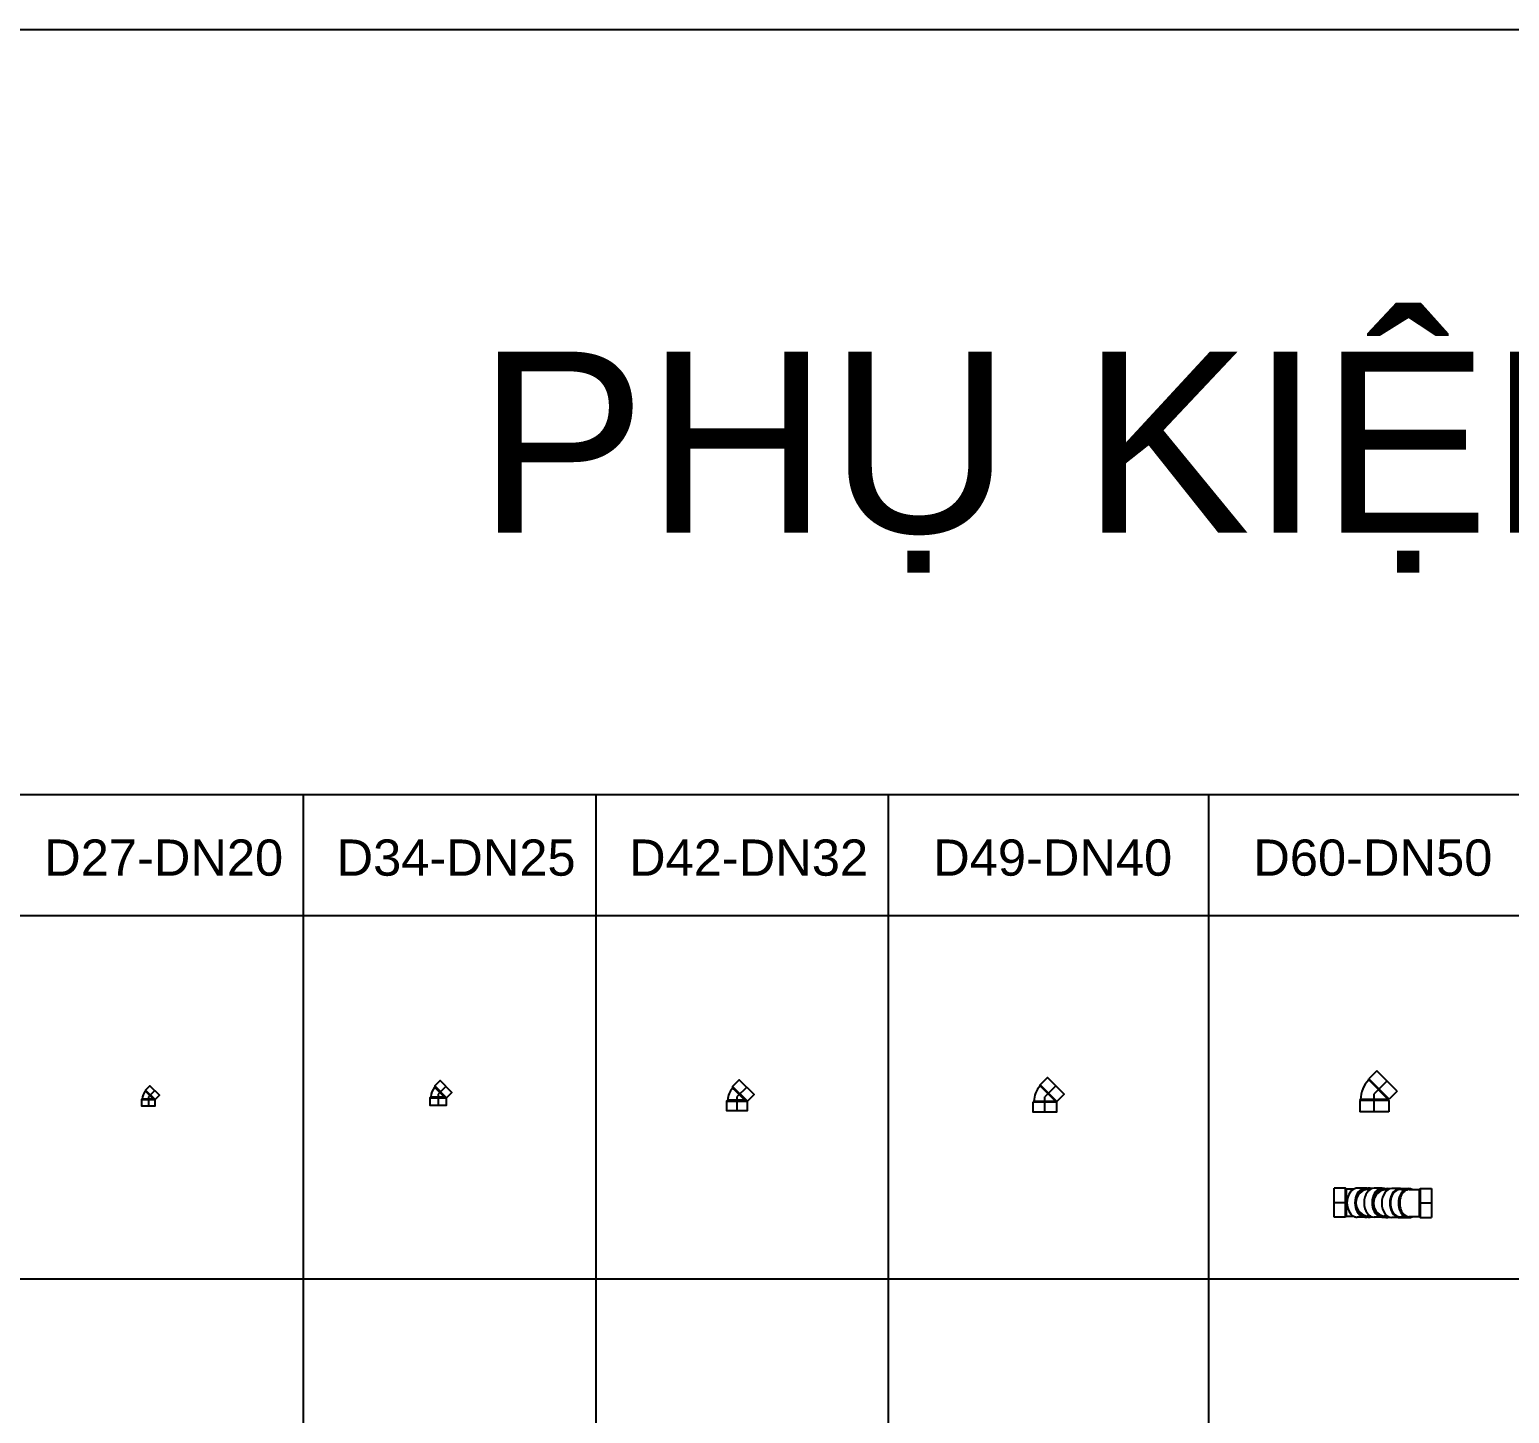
# Model space of a CAD drawing. Header units: millimetres. Extents: x 1218 to 72853, y -34712 to 16286.
# Drawn here: x 4191 to 7459, y 13229 to 16286 of the extents above; entities that cross this region are included whole.
import ezdxf
from ezdxf.enums import TextEntityAlignment as Align

# ---------------------------------------------------------------- set-up
doc = ezdxf.new("R2010")
doc.units = ezdxf.units.MM
doc.linetypes.add('CENTER', pattern=[50.8, 31.75, -6.35, 6.35, -6.35])
doc.styles.get("Standard").update_dxf_attribs({"font": 'arial.ttf'})

# ---------------------------------------------------------------- blocks, each defined once
blk = doc.blocks.new('CO45-D60 uPVC')
for p, q in [((5.7, 50.9), (-12, 33.2)), ((50.9, 5.7), (5.7, 50.9)), ((50.9, 5.7), (33.2, -12)), ((-30, -13), (-32, -15)), ((-32, -15), (-32, -40)), ((32, -15), (32, -40)), ((32, -40), (-32, -40))]:
    blk.add_line(p, q)
at = {"color": 8}
for p, q in [((-12, 30.4), (-12, 33.2)), ((33.2, -12), (-12, 33.2)), ((30.4, -12), (-12, 30.4)), ((28.3, 28.3), (0, 0)), ((0, -40), (0, 0)), ((32, -15), (-32, -15)), ((30, -13), (-30, -13)), ((30, -13), (32, -15)), ((30.4, -12), (33.2, -12))]:
    blk.add_line(p, q, dxfattribs=at)
blk.add_arc((31.4, -13), 61.4, 135, 180)
blk.add_arc((31.4, -13), 1.38, 135, 180, dxfattribs=at)
at = {"flags": 1}
for p in [(10.6, 10.6), (0, -15)]:
    blk.add_attdef('AMC', p, '', height=0.5, dxfattribs=at)
blk = doc.blocks.new('CO45-D49 uPVC')
at = {"color": 8}
for p, q in [((-9.9, 26.9), (26.9, -9.9)), ((24, -9.9), (-9.9, 24)), ((24, 24), (0, 0)), ((0, -34), (0, 0)), ((26, -12), (-26, -12)), ((24, -10), (-24, -10))]:
    blk.add_line(p, q, dxfattribs=at)
for points in [[(-9.9, 24), (-9.9, 26.9), (5.7, 42.4), (42.4, 5.7), (26.9, -9.9), (24, -9.9)], [(24, -10), (26, -12), (26, -34), (-26, -34), (-26, -12), (-24, -10)]]:
    blk.add_lwpolyline(points)
for radius in [48.1, 0.142]:
    blk.add_arc((24.1, -10), radius, 135, 180)
at = {"flags": 1}
for p in [(8.5, 8.5), (0, -12)]:
    blk.add_attdef('AMC', p, '', height=0.5, dxfattribs=at)
blk = doc.blocks.new('CO45-D42 uPVC')
at = {"color": 8}
for p, q in [((-9.5, 23), (23, -9.5)), ((-6.5, 16.3), (16.8, -6.9)), ((-23, -9.5), (23, -9.5)), ((-18.3, -6.9), (16.8, -6.9))]:
    blk.add_line(p, q, dxfattribs=at)
blk.add_lwpolyline([(-20.4, -6.9), (-23, -9.5), (-23, -30.4), (23, -30.4), (23, -9.5), (37.7, 5.2), (5.2, 37.7), (-9.5, 23), (-9.5, 19.3)])
at = {"color": 8, "linetype": 'CENTER'}
blk.add_lwpolyline([(21.5, 21.5), (0, 0), (0, -30.4)], dxfattribs=at)
blk.add_arc((22.2, -9.1), 42.7, 138.1347, 177.1168)
at = {"color": 8}
for points, knots in [([(-9.6, 19.4), (-9.6, 19.4), (-9.6, 19.4), (-9.5, 19.3), (-9.4, 19.2), (-9.2, 19.1), (-9.1, 18.9), (-8.9, 18.7), (-8.7, 18.5), (-8.4, 18.2), (-8.2, 18), (-7.7, 17.6), (-7.5, 17.3), (-7, 16.8), (-6.8, 16.6), (-6.5, 16.3)], [119.606602, 119.606602, 119.606602, 119.606602, 121.456409, 121.456409, 123.306217, 123.306217, 125.156024, 125.156024, 127.005832, 127.005832, 128.857042, 128.857042, 130.708253, 130.708253, 132.276698, 132.276698, 132.276698, 132.276698]), ([(-18.3, -6.9), (-18.5, -6.9), (-18.8, -6.9), (-19.2, -6.9), (-19.4, -6.9), (-19.8, -6.9), (-20, -6.9), (-20.2, -6.9), (-20.3, -6.9), (-20.4, -6.9), (-20.5, -6.9), (-20.5, -6.9)], [110.485651, 110.485651, 110.485651, 110.485651, 111.980659, 111.980659, 113.830682, 113.830682, 115.680705, 115.680705, 117.530728, 117.530728, 119.38075, 119.38075, 119.38075, 119.38075]), ([(16.8, -6.9), (17.1, -7.1), (17.5, -7.2), (18.4, -7.6), (18.9, -7.8), (19.8, -8.2), (20.3, -8.4), (21, -8.7), (21.3, -8.8), (21.9, -9.1), (22.2, -9.2), (22.6, -9.4), (22.7, -9.4), (23, -9.5), (23, -9.5), (23, -9.5)], [2.849445, 2.849445, 2.849445, 2.849445, 4.160717, 4.160717, 6.241076, 6.241076, 8.321435, 8.321435, 10.281148, 10.281148, 12.240862, 12.240862, 14.200576, 14.200576, 16.16029, 16.16029, 16.16029, 16.16029])]:
    blk.add_open_spline(points, degree=3, knots=knots, dxfattribs=at)
at = {"flags": 1}
for p in [(6.7, 6.7), (0, -9.5)]:
    blk.add_attdef('AMC', p, '', height=0.5, dxfattribs=at)
blk = doc.blocks.new('CO45-D34 uPVC')
at = {"color": 8}
for p, q in [((-7.6, 18.4), (18.4, -7.6)), ((-5.2, 13.1), (13.4, -5.6)), ((-18.4, -7.6), (18.4, -7.6)), ((-14.6, -5.6), (13.4, -5.6))]:
    blk.add_line(p, q, dxfattribs=at)
blk.add_lwpolyline([(-16.3, -5.6), (-18.4, -7.6), (-18.4, -24.3), (18.4, -24.3), (18.4, -7.6), (30.2, 4.2), (4.2, 30.2), (-7.6, 18.4), (-7.6, 15.5)])
at = {"color": 8, "linetype": 'CENTER'}
blk.add_lwpolyline([(17.2, 17.2), (0, 0), (0, -24.3)], dxfattribs=at)
blk.add_arc((17.8, -7.3), 34.2, 138.1347, 177.1168)
at = {"color": 8}
for points, knots in [([(-7.7, 15.5), (-7.7, 15.5), (-7.7, 15.5), (-7.6, 15.5), (-7.5, 15.4), (-7.4, 15.3), (-7.3, 15.2), (-7.1, 14.9), (-7, 14.8), (-6.7, 14.5), (-6.5, 14.4), (-6.2, 14), (-6, 13.8), (-5.6, 13.5), (-5.4, 13.3), (-5.2, 13.1)], [119.606602, 119.606602, 119.606602, 119.606602, 121.456409, 121.456409, 123.306217, 123.306217, 125.156024, 125.156024, 127.005832, 127.005832, 128.857042, 128.857042, 130.708253, 130.708253, 132.276698, 132.276698, 132.276698, 132.276698]), ([(-14.6, -5.6), (-14.8, -5.6), (-15, -5.6), (-15.3, -5.6), (-15.5, -5.6), (-15.8, -5.6), (-16, -5.6), (-16.2, -5.6), (-16.2, -5.6), (-16.3, -5.6), (-16.4, -5.6), (-16.4, -5.6)], [110.485651, 110.485651, 110.485651, 110.485651, 111.980659, 111.980659, 113.830682, 113.830682, 115.680705, 115.680705, 117.530728, 117.530728, 119.38075, 119.38075, 119.38075, 119.38075]), ([(13.4, -5.6), (13.7, -5.7), (14, -5.8), (14.7, -6.1), (15.1, -6.3), (15.9, -6.6), (16.2, -6.7), (16.8, -7), (17.1, -7.1), (17.5, -7.3), (17.7, -7.3), (18.1, -7.5), (18.2, -7.5), (18.4, -7.6), (18.4, -7.6), (18.4, -7.6)], [2.849445, 2.849445, 2.849445, 2.849445, 4.160717, 4.160717, 6.241076, 6.241076, 8.321435, 8.321435, 10.281148, 10.281148, 12.240862, 12.240862, 14.200576, 14.200576, 16.16029, 16.16029, 16.16029, 16.16029])]:
    blk.add_open_spline(points, degree=3, knots=knots, dxfattribs=at)
at = {"flags": 1}
for p in [(5.4, 5.4), (0, -7.6)]:
    blk.add_attdef('AMC', p, '', height=0.5, dxfattribs=at)
blk = doc.blocks.new('CO45-D27 uPVC')
at = {"color": 8}
for p, q in [((-6.2, 15), (15, -6.2)), ((-4.2, 10.7), (10.9, -4.5)), ((-15, -6.2), (15, -6.2)), ((-11.9, -4.5), (10.9, -4.5))]:
    blk.add_line(p, q, dxfattribs=at)
blk.add_lwpolyline([(-13.3, -4.5), (-15, -6.2), (-15, -19.8), (15, -19.8), (15, -6.2), (24.6, 3.4), (3.4, 24.6), (-6.2, 15), (-6.2, 12.6)])
at = {"color": 8, "linetype": 'CENTER'}
blk.add_lwpolyline([(14, 14), (0, 0), (0, -19.8)], dxfattribs=at)
blk.add_arc((14.5, -5.9), 27.9, 138.1347, 177.1168)
at = {"color": 8}
for points, knots in [([(-6.3, 12.7), (-6.3, 12.7), (-6.3, 12.7), (-6.2, 12.6), (-6.2, 12.6), (-6, 12.4), (-6, 12.4), (-5.8, 12.2), (-5.7, 12.1), (-5.5, 11.9), (-5.3, 11.7), (-5, 11.4), (-4.9, 11.3), (-4.6, 11), (-4.4, 10.8), (-4.2, 10.7)], [119.606602, 119.606602, 119.606602, 119.606602, 121.456409, 121.456409, 123.306217, 123.306217, 125.156024, 125.156024, 127.005832, 127.005832, 128.857042, 128.857042, 130.708253, 130.708253, 132.276698, 132.276698, 132.276698, 132.276698]), ([(-11.9, -4.5), (-12.1, -4.5), (-12.2, -4.5), (-12.5, -4.5), (-12.7, -4.5), (-12.9, -4.5), (-13, -4.5), (-13.2, -4.5), (-13.2, -4.5), (-13.3, -4.5), (-13.3, -4.5), (-13.3, -4.5)], [110.485651, 110.485651, 110.485651, 110.485651, 111.980659, 111.980659, 113.830682, 113.830682, 115.680705, 115.680705, 117.530728, 117.530728, 119.38075, 119.38075, 119.38075, 119.38075]), ([(10.9, -4.5), (11.2, -4.6), (11.4, -4.7), (12, -5), (12.3, -5.1), (12.9, -5.4), (13.2, -5.5), (13.7, -5.7), (13.9, -5.8), (14.3, -5.9), (14.5, -6), (14.7, -6.1), (14.8, -6.1), (15, -6.2), (15, -6.2), (15, -6.2)], [2.849445, 2.849445, 2.849445, 2.849445, 4.160717, 4.160717, 6.241076, 6.241076, 8.321435, 8.321435, 10.281148, 10.281148, 12.240862, 12.240862, 14.200576, 14.200576, 16.16029, 16.16029, 16.16029, 16.16029])]:
    blk.add_open_spline(points, degree=3, knots=knots, dxfattribs=at)
at = {"flags": 1}
for p in [(4.4, 4.4), (0, -6.2)]:
    blk.add_attdef('AMC', p, '', height=0.5, dxfattribs=at)
blk = doc.blocks.new('GIAT CAP 2 CO45-D60 uPVC')
for p, q in [((-82.4, 32), (-107.4, 32)), ((-107.4, -32), (-107.4, 32)), ((-80.4, 30), (-82.4, 32)), ((-64.7, 30), (-80.4, 30)), ((-39.1, 32), (-56.8, 32)), ((-1.5, 32), (-19.1, 32)), ((37.7, 31.1), (20, 31.1)), ((39.1, 31.1), (56.8, 31.1)), ((58.2, 29.1), (80.4, 29.1)), ((80.4, 29.1), (82.4, 31.1)), ((82.4, 31.1), (107.4, 31.1)), ((107.4, 31.1), (107.4, -32.9)), ((-82.4, -32), (-107.4, -32)), ((-80.4, -30), (-82.4, -32)), ((-80.4, -30), (-64.7, -30)), ((-39.1, -32), (-56.8, -32)), ((-1.5, -32), (-19.1, -32)), ((80.4, -30.9), (58.2, -30.9)), ((80.4, -30.9), (82.4, -32.9)), ((37.7, -32.9), (20, -32.9)), ((39.1, -32.9), (56.8, -32.9)), ((82.4, -32.9), (107.4, -32.9))]:
    blk.add_line(p, q)
at = {"color": 8}
for p, q in [((-82.4, 0), (-107.4, 0)), ((-82.4, 0), (-82.4, 32)), ((-82.4, -32), (-82.4, 0)), ((-80.4, 0), (-80.4, 30)), ((-80.4, -30), (-80.4, 0)), ((-29.7, 30), (-27, 30)), ((9.4, 29.1), (12.2, 29.1)), ((80.4, 29.1), (80.4, -30.9)), ((82.4, 31.1), (82.4, -32.9)), ((82.4, 0), (107.4, 0)), ((-27, -30), (-29.7, -30)), ((12.2, -30.9), (9.4, -30.9))]:
    blk.add_line(p, q, dxfattribs=at)
for centre in [(-29.7, 0), (9.4, -0.9)]:
    blk.add_arc(centre, 32, 78.8042, 281.1958)
for centre in [(-29.7, 0), (9.4, -0.9)]:
    blk.add_arc(centre, 30, 90, 270, dxfattribs=at)
for centre, major_axis, start_param, end_param in [((-39.1, 0), (0, 32), 5.825936, 9.882027), ((-39.1, 0), (0, -30), 2.732508, 6.69227), ((-1.5, 0), (0, -32), 2.618011, 6.749881), ((-1.5, 0), (0, 30), 5.800401, 9.850675), ((37.7, -0.9), (0, -32), 2.594817, 6.829961), ((-56.8, 0), (0, 32), 0, 0.355421), ((-19.1, 0), (0, -32), 3.141593, 6.283185), ((20, -0.9), (0, -32), 3.141593, 6.283185), ((37.7, -0.9), (0, 30), 5.778727, 9.929236), ((39.1, -0.9), (0, 32), 0, 3.141593), ((58.2, -0.9), (0, 30), 0, 3.141593), ((-56.8, 0), (0, 32), 2.786171, 3.141593)]:
    blk.add_ellipse(centre, major_axis=major_axis, ratio=0.707107, start_param=start_param, end_param=end_param)
for centre, start_param, end_param in [((56.8, -0.9), 5.927764, 9.780199), ((-56.8, 0), 0.355421, 1.570796), ((-56.8, 0), 1.570796, 2.786171)]:
    blk.add_ellipse(centre, major_axis=(0, 32), ratio=0.707107, start_param=start_param, end_param=end_param, dxfattribs=at)
at = {"flags": 1}
for p in [(-82.4, 0), (82.4, 0)]:
    blk.add_attdef('AMC', p, '', height=0.5, dxfattribs=at)

msp = doc.modelspace()

# ---------------------------------------------------------------- linework, layer by layer
for p, q in [((2141.9, 14596.4), (12983.4, 14596.4)), ((4795.1, 14596.4), (4795.1, 4170.5)), ((5441.1, 14596.4), (5441.1, 4170.5)), ((6087, 14596.4), (6087, 4170.5)), ((6794.1, 14596.4), (6794.1, 4170.5)), ((2141.9, 14328.5), (12983.4, 14328.5)), ((2141.9, 13526.6), (12983.4, 13526.6))]:
    msp.add_line(p, q)
msp.add_lwpolyline([(1218, 16285.6), (25232.7, 16285.6), (25232.7, -2725.9), (1218, -2725.9)], close=True)

# ---------------------------------------------------------------- block references
for name, p in [('CO45-D34 uPVC', (5092.9, 13933.8)), ('CO45-D42 uPVC', (5752.9, 13928.2)), ('CO45-D49 uPVC', (6432.9, 13928.2)), ('CO45-D60 uPVC', (7160.5, 13935.1)), ('CO45-D27 uPVC', (4452.9, 13928.2)), ('GIAT CAP 2 CO45-D60 uPVC', (7179.7, 13694.4))]:
    msp.add_blockref(name, p)

# ---------------------------------------------------------------- texts
at = {"color": 1}
msp.add_text('PHỤ KIỆN uPVC (Hệ INCH)', height=400, dxfattribs=at).set_placement((5179.3, 15174.2))
at = {"color": 2, "ltscale": 500}
for s, p in [('D27-DN20', (4486.7, 14456.7)), ('D34-DN25', (5132.6, 14456.7)), ('D42-DN32', (5778.6, 14456.7)), ('D49-DN40', (6450.3, 14456.7)), ('D60-DN50', (7157.4, 14456.7))]:
    msp.add_text(s, height=80, rotation=360, dxfattribs=at).set_placement(p, align=Align.MIDDLE_CENTER)

doc.saveas('drawing.dxf')
